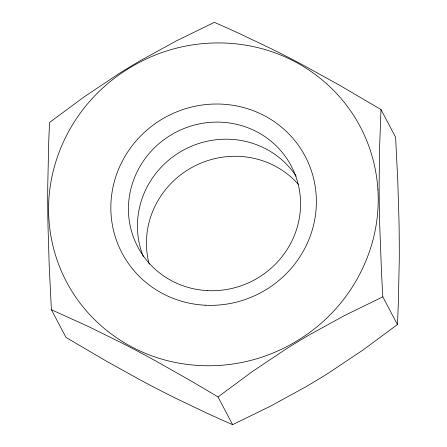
<?xml version="1.0" encoding="UTF-8"?>
<svg xmlns="http://www.w3.org/2000/svg" width="447" height="447" viewBox="0 0 447 447"><rect width="100%" height="100%" fill="white"/><g stroke="black" fill="none" stroke-linecap="round" stroke-linejoin="round"><path stroke-width="0.67" d="M380.995 109.549L379.615 146.432L379.14 183.315A197.429 23.311 87.8 0 0 379.52 217.912A200.815 23.713 87.8 0 0 379.643 223.131L381.503 272.128A335.988 39.671 87.8 0 0 382.403 289.472L382.822 296.858L397.428 324.561L363.204 349.872L329.171 372.63A202.044 53.551 -31.5 0 1 306.161 386.605L270.457 406.2L232.624 424.65L226.992 422.186A324.466 47.684 29.6 0 1 207.715 413.52L175.967 398.378A198.379 29.156 29.6 0 1 141.844 380.794L106.749 361.366L66.005 337.451L51.388 309.726L49.226 266.121L48.002 226.014A197.429 23.311 87.8 0 1 47.712 191.595A200.815 23.713 87.8 0 1 47.74 186.667L48.695 143.001A335.988 39.671 87.8 0 1 49.287 128.496L49.572 122.439L83.796 97.128L117.829 74.37A202.044 53.551 -31.5 0 1 140.839 60.395L176.543 40.8L214.376 22.35L220.008 24.814A324.466 47.684 29.6 0 1 239.285 33.48L271.033 48.622A198.379 29.156 29.6 0 1 305.156 66.206L340.251 85.634L380.995 109.549L395.612 137.274L397.774 180.879L398.998 220.986A197.429 23.311 87.8 0 1 399.288 255.405A200.815 23.713 87.8 0 1 399.26 260.333L398.305 303.999A335.988 39.671 87.8 0 1 397.713 318.504L397.428 324.561M51.388 309.726L88.366 326.494L121.919 343A198.379 29.156 29.6 0 1 156.439 361.338L190.327 380.553A324.466 47.684 29.6 0 1 211.682 393.153L218.019 396.947L252.237 371.636L286.27 348.878A202.044 53.551 -31.5 0 1 309.279 334.904L344.983 315.308L382.822 296.858M218.019 396.947L232.624 424.65M377.888 189.517C378.989 206.43 377.302 223.5 372.994 239.894A168.536 162.484 -27.8 0 1 352.454 286.834C343.184 301.446 331.613 314.571 318.337 325.662A168.536 162.484 -27.8 0 1 273.905 352.644C257.902 359.338 240.883 363.556 223.601 365.093A168.536 162.484 -27.8 0 1 172.246 361.807C155.623 358.136 139.598 351.828 124.97 343.123A168.536 162.484 -27.8 0 1 86.305 310.821C75.308 298.16 66.424 283.677 60.11 268.139A168.536 162.484 -27.8 0 1 48.907 219.164C47.801 202.251 49.5 185.181 53.808 168.787A168.536 162.484 -27.8 0 1 74.342 121.847C83.617 107.235 95.183 94.11 108.459 83.019A168.536 162.484 -27.8 0 1 152.891 56.037C168.893 49.343 185.918 45.125 203.195 43.588A168.536 162.484 -27.8 0 1 254.55 46.874C271.173 50.545 287.197 56.853 301.831 65.558A168.536 162.484 -27.8 0 1 340.491 97.859C351.493 110.521 360.371 125.004 366.685 140.542A168.536 162.484 -27.8 0 1 377.888 189.517M143.358 256.606A86.74 83.628 -27.8 0 1 184.55 149.499A86.74 83.628 -27.8 0 1 296.16 176.174M149.203 264.25A86.74 83.628 -27.8 0 1 192.953 166.904A86.74 83.628 -27.8 0 1 298.305 184.309M207.576 290.623A86.74 83.628 -27.8 0 0 292.254 167.983A86.74 83.628 -27.8 0 0 143.655 160.641A86.74 83.628 -27.8 0 0 207.576 290.623M205.346 305.228A103.57 99.854 -27.8 0 0 306.458 158.797A103.57 99.854 -27.8 0 0 129.021 150.03A103.57 99.854 -27.8 0 0 205.346 305.228"/></g></svg>
